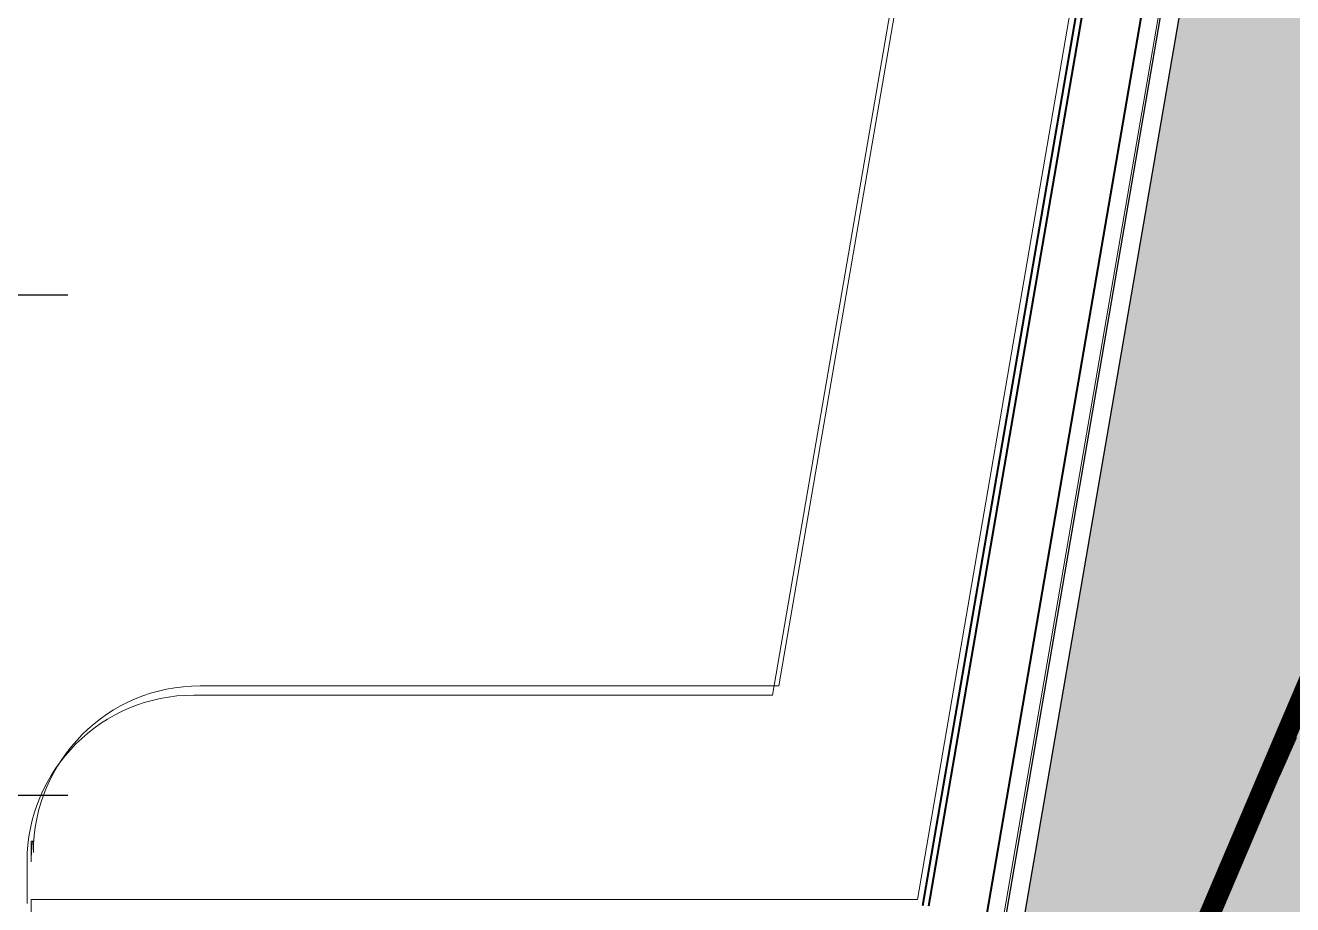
# Model space of a CAD drawing. Extents: x -14.2 to 52.3, y 3.7 to 90.9.
# Drawn here: x 41.217 to 44.255, y 21.326 to 23.435 of the extents above; entities that cross this region are included whole.
import ezdxf

# ---------------------------------------------------------------- set-up
doc = ezdxf.new("R2010")
doc.units = 0
for name, pattern in [('limpo_PINI-PSG-PE-0102-LAZ-R00$0$DAA_Traço Ponto', [10, 5, -2.5, 0, -2.5]), ('limpo_PINI-PSG-PE-0102-LAZ-R00$0$HIDDEN', [0.375, 0.25, -0.125]), ('limpo_PINI-PSG-PE-0102-LAZ-R00$0$HIDDEN2', [0.1875, 0.125, -0.0625])]:
    doc.linetypes.add(name, pattern=pattern)
for name, color, linetype in [('FOR_CONTROL', 2, 'Continuous'), ('limpo_PINI-PSG-PE-0102-LAZ-R00$0$PA_EQUI', 1, 'Continuous'), ('limpo_PINI-PSG-PE-0102-LAZ-R00$0$PA_EXTE_3', 3, 'Continuous'), ('limpo_PINI-PSG-PE-0102-LAZ-R00$0$PA_PROJ_S_AUX', 212, 'limpo_PINI-PSG-PE-0102-LAZ-R00$0$HIDDEN'), ('limpo_PINI-PSG-PE-0102-LAZ-R00$0$XR_ARQT', 7, 'Continuous'), ('XR_ARQT', 7, 'Continuous')]:
    doc.layers.add(name, color=color, linetype=linetype)
doc.layers.add('limpo_PINI-PSG-PE-0102-LAZ-R00$0$0-8', color=7, linetype='Continuous', lineweight=5, true_color=0x999999)
for name, color, linetype, lineweight in [('limpo_PINI-PSG-PE-0102-LAZ-R00$0$A-DETL', 1, 'Continuous', 5), ('limpo_PINI-PSG-PE-0102-LAZ-R00$0$A-WALL', 1, 'Continuous', 5), ('limpo_PINI-PSG-PE-0102-LAZ-R00$0$A-WALL-FNSH', 1, 'Continuous', 40), ('limpo_PINI-PSG-PE-0102-LAZ-R00$0$ARQ_WC_COZ', 135, 'Continuous', 5), ('limpo_PINI-PSG-PE-0102-LAZ-R00$0$LAYOUT_AMB_LAZ_dwg', 8, 'Continuous', 5)]:
    doc.layers.add(name, color=color, linetype=linetype, lineweight=lineweight)
doc.layers.add('PA_VEGE_FOR_CLFLVD', color=7, linetype='Continuous', true_color=0x4e79a6)

# ---------------------------------------------------------------- blocks, each defined once
blk = doc.blocks.new('limpo_PINI-PSG-PE-0102-LAZ-R00$0$LAZ GERAL - PNE_dwg-25011385-009 - PRE - PAV_ LAZER - GERAL')
at = {"layer": 'limpo_PINI-PSG-PE-0102-LAZ-R00$0$0-8', "flags": 128}
blk.add_lwpolyline([(21.8567, -0.304), (21.3966, -2.979), (20.0093, -2.979)], dxfattribs=at)
at = {"layer": 'limpo_PINI-PSG-PE-0102-LAZ-R00$0$0-8'}
blk.add_ellipse((20.0093, -3.379), major_axis=(-0.2828, 0.2828), ratio=1, start_param=5.497787, end_param=7.068583, dxfattribs=at)
blk = doc.blocks.new('limpo_PINI-PSG-PE-0102-LAZ-R00$0$BANCO TRANSF 2020')
at = {"color": 252, "linetype": 'limpo_PINI-PSG-PE-0102-LAZ-R00$0$HIDDEN2'}
for p, q in [((0.1476, 2.7), (-1.3476, 2.7)), ((0.1476, 1.5), (-1.3476, 1.5))]:
    blk.add_line(p, q, dxfattribs=at)
blk = doc.blocks.new('limpo_PINI-PSG-PE-0102-LAZ-R00$0$LAYOUT_AMB_LAZ_dwg-2867451-5PPE_008_LAZER__P_A_0_09_')
at = {"layer": 'limpo_PINI-PSG-PE-0102-LAZ-R00$0$ARQ_WC_COZ', "color": 9}
blk.add_line((49754.3, 15549.6), (49754.3, 15649.6), dxfattribs=at)
at = {"layer": 'limpo_PINI-PSG-PE-0102-LAZ-R00$0$ARQ_WC_COZ', "color": 9, "flags": 128}
blk.add_lwpolyline([(52001.7, 18724.6), (51541.6, 16049.6), (50154.3, 16049.6)], dxfattribs=at)
at = {"layer": 'limpo_PINI-PSG-PE-0102-LAZ-R00$0$ARQ_WC_COZ', "color": 9}
blk.add_arc((50154.3, 15649.6), 400, 90, 180, dxfattribs=at)
blk = doc.blocks.new('limpo_PINI-PSG-PE-0102-LAZ-R00$0$A$C745163c0')
at = {"layer": 'limpo_PINI-PSG-PE-0102-LAZ-R00$0$A-DETL', "color": 1, "linetype": 'limpo_PINI-PSG-PE-0102-LAZ-R00$0$DAA_Traço Ponto'}
blk.add_line((29336.9, -1805.1), (30616.4, 1104.9), dxfattribs=at)
at = {"layer": 'limpo_PINI-PSG-PE-0102-LAZ-R00$0$A-WALL', "color": 170, "lineweight": 40}
for p, q in [((29910.1, 3342.4), (29286.2, -285.2)), ((29301.4, -285.2), (29922.3, 3325.1)), ((29384.8, -626), (30060.3, 3301.3))]:
    blk.add_line(p, q, dxfattribs=at)
at = {"layer": 'limpo_PINI-PSG-PE-0102-LAZ-R00$0$A-WALL'}
for p, q in [((27149.2, -180), (27149.2, -130.2)), ((27149.2, -130.2), (27153.5, -130.2))]:
    blk.add_line(p, q, dxfattribs=at)
blk.add_arc((27549.2, -180), 400, 172.8466, 180, dxfattribs=at)
at = {"layer": 'limpo_PINI-PSG-PE-0102-LAZ-R00$0$A-WALL-FNSH', "lineweight": 5}
for p, q in [((29899.6, 3369.6), (29273.5, -270.2)), ((29422.6, -642.7), (30106.5, 3334)), ((27149.2, -270.2), (27149.2, -1350)), ((29273.5, -270.2), (27149.2, -270.2))]:
    blk.add_line(p, q, dxfattribs=at)
at = {"layer": 'limpo_PINI-PSG-PE-0102-LAZ-R00$0$LAYOUT_AMB_LAZ_dwg', "color": 9}
blk.add_blockref('limpo_PINI-PSG-PE-0102-LAZ-R00$0$LAYOUT_AMB_LAZ_dwg-2867451-5PPE_008_LAZER__P_A_0_09_', (-22615.1, -15829.6), dxfattribs=at)
blk = doc.blocks.new('limpo_PINI-PSG-PE-0102-LAZ-R00')
at = {"layer": 'limpo_PINI-PSG-PE-0102-LAZ-R00$0$XR_ARQT', "xscale": 0.001000000000038553, "yscale": 0.001000000000038553, "zscale": 0.001000000000038553}
blk.add_blockref('limpo_PINI-PSG-PE-0102-LAZ-R00$0$A$C745163c0', (14.124, 21.592), dxfattribs=at)
at = {"layer": 'limpo_PINI-PSG-PE-0102-LAZ-R00$0$PA_EXTE_3'}
blk.add_lwpolyline([(42.6713, 6.9908), (47.5777, 40.9584), (47.6691, 41.6297, 0.389373), (46.988, 42.5886), (44.4259, 24.8518), (44.2284, 24.8841), (42.3783, 14.1273), (42.5265, 14.1233), (41.6816, 8.274, -0.372795), (40.1376, 6.937), (32.6429, 7.072), (16.4228, 7.072), (16.4228, 5.9623), (41.4808, 5.9623, 0.373473)], format="xyb", close=True, dxfattribs=at)
at = {"layer": 'limpo_PINI-PSG-PE-0102-LAZ-R00$0$PA_PROJ_S_AUX'}
blk.add_lwpolyline([(13.4339, 14.5672, 0.05, 0.05, 0), (21.6408, 14.562, 0.05, 0.05, -0.549162), (23.414, 11.7696, 0.05, 0.05, 0), (21.8955, 8.5327, 0.05, 0.05, 0.549369), (22.9095, 6.937, 0.05, 0.05, 0), (40.1376, 6.937, 0.05, 0.05, 0.372795), (41.6816, 8.274, 0.05, 0.05, 0), (43.4609, 19.7869, 0.05, 0.05, 0), (45.7356, 25.1364, 0.05, 0.05, 0.034181), (46.3603, 27.2114, 0.05, 0.05, 0.368315), (45.1626, 29.4847, 0.05, 0.05, 0.076494), (21.8264, 33.4515, 0.05, 0.05, 0.105248), (19.4187, 32.939, 0.05, 0.05, 0), (10.8328, 28.7025, 0.05, 0.05, 0.246748), (10.329, 27.7438, 0.05, 0.05, 0), (10.329, 27.565, 0, 0, 0)], format="xyseb", dxfattribs=at)
at = {"layer": 'limpo_PINI-PSG-PE-0102-LAZ-R00$0$PA_EQUI', "rotation": 180}
blk.add_blockref('limpo_PINI-PSG-PE-0102-LAZ-R00$0$BANCO TRANSF 2020', (40.0332, 24.2721), dxfattribs=at)
at = {"layer": 'limpo_PINI-PSG-PE-0102-LAZ-R00$0$XR_ARQT'}
blk.add_blockref('limpo_PINI-PSG-PE-0102-LAZ-R00$0$LAZ GERAL - PNE_dwg-25011385-009 - PRE - PAV_ LAZER - GERAL', (21.6689, 24.8134), dxfattribs=at)

msp = doc.modelspace()

# ---------------------------------------------------------------- hatches: boundary and pattern name
at = {"layer": 'PA_VEGE_FOR_CLFLVD'}
h = msp.add_hatch(color=256, dxfattribs=at)
h.dxf.hatch_style = 1
h.paths.add_polyline_path([(45.2413, 24.7833), (44.3841, 24.8689), (44.2284, 24.8841), (42.3783, 14.1273), (42.5265, 14.1233), (42.5281, 14.1232), (43.6776, 13.9572)])

# ---------------------------------------------------------------- linework, layer by layer
at = {"layer": 'FOR_CONTROL'}
msp.add_lwpolyline([(45.2413, 24.7833), (44.3841, 24.8689), (44.2284, 24.8841), (42.3783, 14.1273), (42.5265, 14.1233), (42.5281, 14.1232), (43.6776, 13.9572)], close=True, dxfattribs=at)
msp.add_lwpolyline([(45.2413, 24.7833), (44.3841, 24.8689), (44.2284, 24.8841), (42.3783, 14.1273), (42.5265, 14.1233), (42.5281, 14.1232), (43.6776, 13.9572)], close=True, dxfattribs=at)

# ---------------------------------------------------------------- next in the draw order: block references
at = {"layer": 'XR_ARQT'}
msp.add_blockref('limpo_PINI-PSG-PE-0102-LAZ-R00', (-0.0418, 0.017), dxfattribs=at)

doc.saveas('drawing.dxf')
